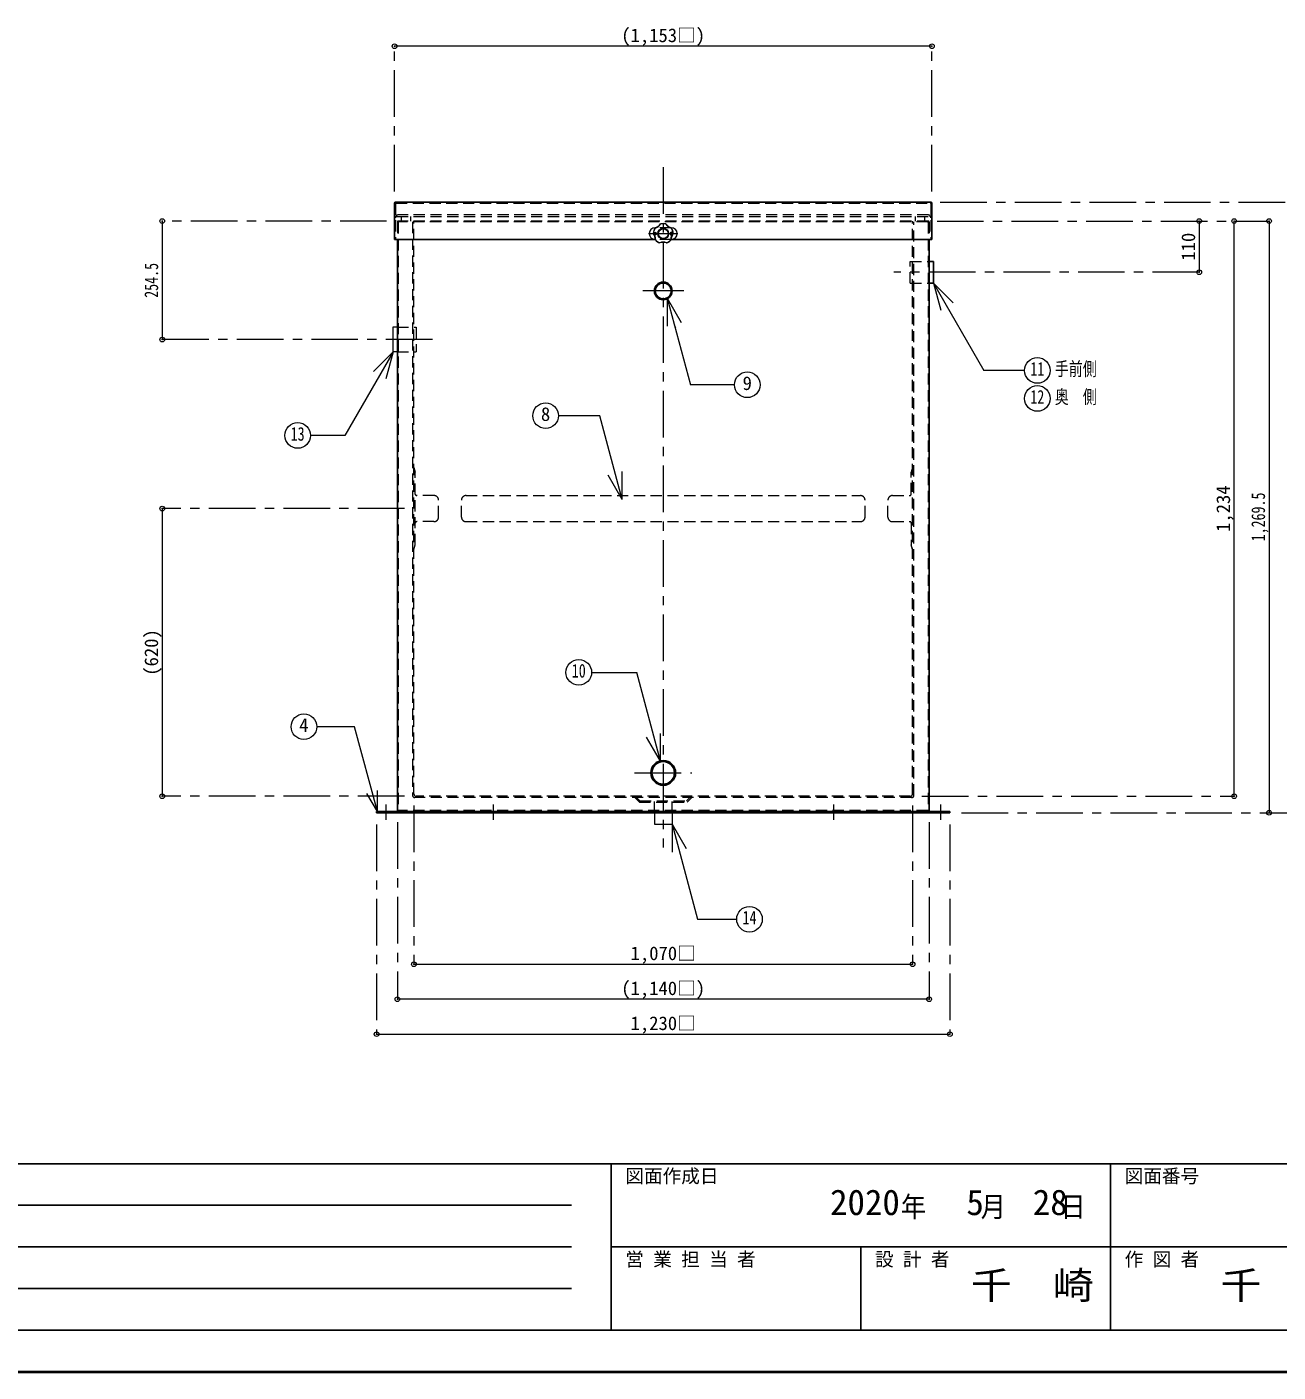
# Model space of a CAD drawing. Units: millimetres at full size, sheet at 1:20; some dimension numbers follow another scale. Extents: x -4246 to 3854, y -2716 to 2904.
# Drawn here: x -1561 to 1124, y -2716 to 170 of the extents above; entities that cross this region are included whole.
import ezdxf
from ezdxf.enums import TextEntityAlignment as Align

# ---------------------------------------------------------------- set-up
doc = ezdxf.new("R2010")
doc.units = ezdxf.units.MM
doc.header["$LTSCALE"] = 20
doc.header["$PDMODE"] = 32
doc.header["$PDSIZE"] = 10
doc.linetypes.add('CHAIN1', pattern=[8, 5, -1, 1, -1])
doc.linetypes.add('DASHED1', pattern=[1.8, 1.2, -0.6])
doc.layers.add('0-0', color=7, linetype='Continuous', lineweight=9)
doc.styles.add('ＭＳ ゴシック', font='')
doc.styles.get('ＭＳ ゴシック').set_extended_font_data('MS Gothic')

msp = doc.modelspace()

# ---------------------------------------------------------------- linework, layer by layer
at = {"layer": '0-0', "color": 4}
for p, q in [((380.9, 128.33), (-772.1, 128.33)), ((-1270.6, -246.67), (-1270.6, -501.17)), ((954.4, -246.67), (954.4, -356.67)), ((1029.4, -1480.67), (1029.4, -246.67)), ((1104.4, -246.67), (1104.4, -1516.17)), ((-1270.6, -863.67), (-1270.6, -1480.67)), ((-730.6, -1841.17), (339.4, -1841.17)), ((374.9, -1916.17), (-766.1, -1916.17)), ((-810.6, -1991.17), (419.4, -1991.17))]:
    msp.add_line(p, q, dxfattribs=at)
at = {"layer": '0-0', "color": 4, "linetype": 'CHAIN1'}
for p, q in [((-772.1, -183.17), (-772.1, 128.33)), ((380.9, -183.17), (380.9, 128.33)), ((-195.6, -131.17), (-195.6, -1590.67)), ((398.9, -206.17), (1179.4, -206.17)), ((-789.1, -246.67), (-1270.6, -246.67)), ((391.9, -246.67), (1104.4, -246.67)), ((-227.1, -273.67), (-164.1, -273.67)), ((954.4, -356.67), (299.4, -356.67)), ((-151.6, -396.67), (-239.6, -396.67)), ((-690.6, -501.17), (-1270.6, -501.17)), ((-750.6, -863.67), (-1270.6, -863.67)), ((-257.1, -1430.67), (-134.1, -1430.67)), ((-750.6, -1480.67), (-1270.6, -1480.67)), ((-790.6, -1498.17), (-790.6, -1531.17)), ((-730.6, -1500.67), (-730.6, -1841.17)), ((-560.6, -1498.17), (-560.6, -1531.17)), ((169.4, -1498.17), (169.4, -1531.17)), ((339.4, -1500.67), (339.4, -1841.17)), ((359.4, -1480.67), (1029.4, -1480.67)), ((399.4, -1498.17), (399.4, -1531.17)), ((444.4, -1516.17), (1179.4, -1516.17)), ((-810.6, -1541.17), (-810.6, -1991.17)), ((-766.1, -1536.67), (-766.1, -1916.17)), ((374.9, -1536.67), (374.9, -1916.17)), ((419.4, -1541.17), (419.4, -1991.17))]:
    msp.add_line(p, q, dxfattribs=at)
at = {"layer": '0-0', "color": 5, "lineweight": 25}
for p, q in [((-770.1, -206.17), (378.9, -206.17)), ((380.9, -208.17), (380.9, -286.17)), ((-766.1, -286.17), (-766.1, -1511.17)), ((-178.71, -286.17), (380.9, -286.17)), ((374.9, -1511.17), (374.9, -286.17)), ((374.9, -333.17), (384.4, -333.17)), ((384.4, -333.17), (384.4, -380.17)), ((374.9, -380.17), (384.4, -380.17)), ((-810.6, -1513.17), (-810.6, -1516.17)), ((419.4, -1513.17), (-810.6, -1513.17)), ((419.4, -1516.17), (-810.6, -1516.17)), ((419.4, -1513.17), (419.4, -1516.17))]:
    msp.add_line(p, q, dxfattribs=at)
at = {"layer": '0-0', "linetype": 'DASHED1', "lineweight": 18}
for p, q in [((-770.1, -209.17), (-770.1, -286.17)), ((-769.1, -208.17), (377.9, -208.17)), ((378.9, -209.17), (378.9, -286.17)), ((-767.1, -236.67), (375.9, -236.67)), ((-766.1, -248.67), (-766.1, -286.17)), ((372.9, -233.67), (-764.1, -233.67)), ((372.9, -246.67), (-764.1, -246.67)), ((-764.1, -249.67), (-764.1, -1510.17)), ((371.9, -248.67), (-763.1, -248.67)), ((-757.1, -246.67), (-757.1, -236.67)), ((-733.6, -248.67), (-733.6, -1478.67)), ((-730.6, -1475.67), (-730.6, -246.67)), ((339.4, -1475.67), (339.4, -246.67)), ((342.4, -1478.67), (342.4, -248.67)), ((365.9, -246.67), (365.9, -236.67)), ((372.9, -249.67), (372.9, -1510.17)), ((374.9, -248.67), (374.9, -286.17)), ((-178.71, -286.17), (-212.49, -286.17)), ((334.4, -333.17), (374.9, -333.17)), ((334.4, -380.17), (334.4, -333.17)), ((334.4, -380.17), (374.9, -380.17)), ((-618.6, -835.67), (227.4, -835.67)), ((-628.6, -881.67), (-628.6, -845.67)), ((237.4, -881.67), (237.4, -845.67)), ((-618.6, -891.67), (227.4, -891.67)), ((337.4, -1483.67), (-728.6, -1483.67)), ((334.4, -1480.67), (-725.6, -1480.67)), ((371.9, -1511.17), (-763.35, -1511.17)), ((-746.1, -1511.17), (-746.1, -1513.17)), ((-567.6, -1513.17), (-567.6, -1516.17)), ((-553.6, -1513.17), (-553.6, -1516.17)), ((162.4, -1513.17), (162.4, -1516.17)), ((176.4, -1513.17), (176.4, -1516.17)), ((354.9, -1511.17), (354.9, -1513.17))]:
    msp.add_line(p, q, dxfattribs=at)
at = {"layer": '0-0', "color": 4, "linetype": 'DASHED1'}
for p, q in [((-737.1, -246.67), (-737.1, -236.67)), ((345.9, -246.67), (345.9, -236.67)), ((-215.6, -271.92), (-213.1, -270.67)), ((-215.6, -271.92), (-215.6, -275.42)), ((-213.1, -276.67), (-215.6, -275.42)), ((-213.1, -270.67), (-210.6, -271.92)), ((-210.6, -275.42), (-213.1, -276.67)), ((-179.17, -261.17), (-212.04, -261.17)), ((-210.6, -271.92), (-210.6, -275.42)), ((-178.1, -270.67), (-180.6, -271.92)), ((-180.6, -271.92), (-180.6, -275.42)), ((-180.6, -275.42), (-178.1, -276.67)), ((-175.6, -271.92), (-178.1, -270.67)), ((-178.1, -276.67), (-175.6, -275.42)), ((-175.6, -271.92), (-175.6, -275.42)), ((-766.1, -474.67), (-725.6, -474.67)), ((-725.6, -474.67), (-725.6, -527.67)), ((-172.48, -469.55), (-169.42, -474.85)), ((-766.1, -527.67), (-725.6, -527.67)), ((-730.6, -775.67), (-727.6, -785.67)), ((339.4, -775.67), (336.4, -785.67)), ((-727.6, -941.67), (-727.6, -785.67)), ((336.4, -832.67), (336.4, -785.67)), ((-687.6, -835.67), (-724.6, -835.67)), ((296.4, -835.67), (333.4, -835.67)), ((-677.6, -881.67), (-677.6, -845.67)), ((286.4, -881.67), (286.4, -845.67)), ((-687.6, -891.67), (-724.6, -891.67)), ((296.4, -891.67), (333.4, -891.67)), ((336.4, -894.67), (336.4, -941.67)), ((-730.6, -951.67), (-727.6, -941.67)), ((339.4, -951.67), (336.4, -941.67)), ((-255.6, -1480.67), (-245.6, -1490.67)), ((-245.6, -1490.67), (-145.6, -1490.67)), ((-214.6, -1516.17), (-214.6, -1490.67)), ((-176.6, -1516.17), (-176.6, -1490.67)), ((-135.6, -1480.67), (-145.6, -1490.67)), ((-134.36, -1483.67), (-144.36, -1493.67)), ((-797.6, -1513.17), (-797.6, -1516.17)), ((-783.6, -1513.17), (-783.6, -1516.17)), ((392.4, -1513.17), (392.4, -1516.17)), ((406.4, -1513.17), (406.4, -1516.17))]:
    msp.add_line(p, q, dxfattribs=at)
at = {"layer": '0-0', "lineweight": 18}
for p, q in [((-213.1, -261.17), (-212.04, -261.17)), ((-179.17, -261.17), (-178.1, -261.17)), ((384.19, -379.97), (426.62, -422.39)), ((384.19, -379.97), (399.72, -437.92)), ((384.19, -379.97), (492.36, -567.32)), ((-187.03, -412.35), (-157.03, -464.31)), ((-187.03, -412.35), (-187.03, -472.35)), ((-187.03, -412.35), (-137.27, -598.06)), ((-775.6, -474.67), (-775.6, -527.67)), ((-766.1, -474.67), (-775.6, -474.67)), ((-775.03, -527.08), (-878.74, -706.71)), ((-775.03, -527.08), (-817.46, -569.5)), ((-775.03, -527.08), (-790.56, -585.03)), ((-766.1, -527.67), (-775.6, -527.67)), ((579.62, -567.32), (492.36, -567.32)), ((-42.75, -598.06), (-137.27, -598.06)), ((-331.77, -664.34), (-420.53, -664.34)), ((-283.6, -844.13), (-331.77, -664.34)), ((-878.74, -706.71), (-952.45, -706.71)), ((-283.6, -844.13), (-313.6, -792.17)), ((-283.6, -844.13), (-283.6, -784.13)), ((-349.28, -1214.96), (-252.53, -1214.96)), ((-201.38, -1405.85), (-252.53, -1214.96)), ((-201.38, -1405.85), (-231.38, -1353.89)), ((-201.38, -1405.85), (-201.38, -1345.85)), ((-808.91, -1513.67), (-808.91, -1468.67)), ((-808.91, -1513.67), (-831.41, -1474.7)), ((-214.6, -1516.17), (-214.6, -1540.67)), ((-176.6, -1516.17), (-176.6, -1540.67)), ((-214.6, -1540.67), (-176.6, -1540.67)), ((-176.67, -1540.58), (-146.67, -1592.54)), ((-176.67, -1540.58), (-176.67, -1600.58))]:
    msp.add_line(p, q, dxfattribs=at)
at = {"layer": '0-0', "color": 6, "lineweight": 25}
for p, q in [((-4155.6, -2269.03), (3764.4, -2269.03)), ((-307.03, -2626.17), (-307.03, -2269.03)), ((764.4, -2269.03), (764.4, -2626.17)), ((-2249.89, -2358.32), (-392.75, -2358.32)), ((-392.75, -2447.6), (-2249.89, -2447.6)), ((3764.4, -2447.6), (-307.03, -2447.6)), ((228.68, -2626.17), (228.68, -2447.6)), ((-392.75, -2536.89), (-2249.89, -2536.89)), ((3764.4, -2626.17), (-4155.6, -2626.17))]:
    msp.add_line(p, q, dxfattribs=at)
at = {"layer": '0-0', "color": 1, "lineweight": 40}
msp.add_line((3854.4, -2716.17), (-4245.6, -2716.17), dxfattribs=at)
at = {"layer": '0-0', "color": 5, "lineweight": 25}
msp.add_lwpolyline([(-772.1, -208.17), (-772.1, -286.17), (-212.49, -286.17)], dxfattribs=at)
at = {"layer": '0-0', "lineweight": 18}
for points in [[(-808.91, -1513.67), (-857.72, -1331.51), (-939.13, -1331.51)], [(-176.67, -1540.58), (-122, -1744.63), (-38.02, -1744.63)]]:
    msp.add_lwpolyline(points, dxfattribs=at)
at = {"layer": '0-0', "color": 4, "linetype": 'DASHED1'}
msp.add_lwpolyline([(-256.85, -1483.67), (-246.85, -1493.67), (-144.36, -1493.67)], dxfattribs=at)
for centre in [(-213.1, -273.67), (-178.1, -273.67)]:
    msp.add_circle(centre, 1.5, dxfattribs=at)
at = {"layer": '0-0', "color": 4}
msp.add_circle((-195.6, -273.67), 11.5, dxfattribs=at)
at = {"layer": '0-0', "lineweight": 18}
for centre, radius in [((-195.6, -273.67), 10.5), ((607.12, -567.32), 27.5), ((-15.25, -598.06), 27.5), ((607.12, -627.32), 27.5), ((-448.03, -664.34), 27.5), ((-979.95, -706.71), 27.5), ((-376.78, -1214.96), 27.5), ((-966.63, -1331.51), 27.5), ((-10.52, -1744.63), 27.5)]:
    msp.add_circle(centre, radius, dxfattribs=at)
at = {"layer": '0-0', "color": 5, "lineweight": 25}
for centre, radius in [((-195.6, -396.67), 19), ((-195.6, -396.67), 17), ((-195.6, -1430.67), 26.5), ((-195.6, -1430.67), 24.3)]:
    msp.add_circle(centre, radius, dxfattribs=at)
for centre, start, end in [((-770.1, -208.17), 90, 180), ((378.9, -208.17), 0, 90), ((-764.1, -1511.17), 180, 270), ((372.9, -1511.17), 270, 0)]:
    msp.add_arc(centre, 2, start, end, dxfattribs=at)
at = {"layer": '0-0', "linetype": 'DASHED1', "lineweight": 18}
for centre, radius, start, end in [((-769.1, -209.17), 1, 90, 180), ((377.9, -209.17), 1, 0, 90), ((-764.1, -239.67), 6, 90, 180), ((-767.1, -239.67), 3, 90, 180), ((-764.1, -248.67), 2, 90, 180), ((-763.1, -249.67), 1, 90, 180), ((371.9, -249.67), 1, 0, 90), ((372.9, -239.67), 6, 0, 90), ((372.9, -248.67), 2, 0, 90), ((375.9, -239.67), 3, 0, 90), ((-618.6, -845.67), 10, 90, 180), ((227.4, -845.67), 10, 0, 90), ((-618.6, -881.67), 10, 180, 270), ((227.4, -881.67), 10, 270, 0), ((-728.6, -1478.67), 5, 180, 270), ((-725.6, -1475.67), 5, 180, 270), ((334.4, -1475.67), 5, 270, 0), ((337.4, -1478.67), 5, 270, 0), ((-763.1, -1510.17), 1, 180, 270), ((371.9, -1510.17), 1, 270, 0)]:
    msp.add_arc(centre, radius, start, end, dxfattribs=at)
at = {"layer": '0-0', "lineweight": 18}
for centre, radius, start, end in [((-224.44, -233.98), 29.89, 291.41115, 320.58885), ((-217.35, -243.73), 18.83, 283.0119, 328.9881), ((-195.6, -273.67), 21.5, 74.5, 105.5), ((-195.6, -273.67), 21, 74.5, 105.5), ((-173.85, -243.73), 18.83, 211.0119, 256.9881), ((-166.76, -233.98), 29.89, 219.41115, 248.58885), ((-213.1, -273.67), 12.5, 90, 270), ((-195.6, -273.67), 21.5, 146.5, 177.5), ((-242.27, -288.84), 29.89, 3.41115, 32.58885), ((-230.8, -285.11), 18.83, 355.0119, 40.9881), ((-195.6, -273.67), 21, 146.5, 177.5), ((-195.6, -273.67), 21.5, 218.5, 249.5), ((-195.6, -273.67), 21, 218.5, 249.5), ((-195.6, -273.67), 21, 290.5, 321.5), ((-195.6, -273.67), 21.5, 290.5, 321.5), ((-160.41, -285.11), 18.83, 139.0119, 184.9881), ((-148.94, -288.84), 29.89, 147.41115, 176.58885), ((-178.1, -273.67), 12.5, 270, 90), ((-195.6, -273.67), 21, 2.5, 33.5), ((-195.6, -273.67), 21.5, 2.5, 33.5), ((-195.6, -322.74), 29.89, 75.41115, 104.58885), ((-195.6, -310.68), 18.83, 67.0119, 112.9881)]:
    msp.add_arc(centre, radius, start, end, dxfattribs=at)
at = {"layer": '0-0', "color": 4, "linetype": 'DASHED1'}
for centre, radius, start, end in [((-724.6, -832.67), 3, 180, 270), ((-687.6, -845.67), 10, 0, 90), ((296.4, -845.67), 10, 90, 180), ((333.4, -832.67), 3, 270, 0), ((-724.6, -894.67), 3, 90, 180), ((-687.6, -881.67), 10, 270, 0), ((296.4, -881.67), 10, 180, 270), ((333.4, -894.67), 3, 0, 90)]:
    msp.add_arc(centre, radius, start, end, dxfattribs=at)
at = {"layer": '0-0', "color": 1}
for p in [(-772.1, 128.33), (380.9, 128.33), (-1270.6, -246.67), (954.4, -246.67), (1029.4, -246.67), (1104.4, -246.67), (954.4, -356.67), (-1270.6, -501.17), (-1270.6, -863.67), (-1270.6, -1480.67), (1029.4, -1480.67), (1104.4, -1516.17), (-730.6, -1841.17), (339.4, -1841.17), (-766.1, -1916.17), (374.9, -1916.17), (-810.6, -1991.17), (419.4, -1991.17)]:
    msp.add_point(p, dxfattribs=at)

# ---------------------------------------------------------------- texts
at = {"layer": '0-0', "style": 'ＭＳ ゴシック'}
for s, height, p in [('(1,153□)', 29.33, (-285.6, 128.33)), ('9', 29.33, (-25.25, -618.06)), ('8', 29.33, (-458.03, -684.34)), ('4', 29.33, (-976.63, -1351.51)), ('1,070□', 29.33, (-265.6, -1841.17)), ('(1,140□)', 29.33, (-285.6, -1916.17)), ('1,230□', 29.33, (-265.6, -1991.17)), ('図面作成日', 29.33, (-277.03, -2319.03)), ('図面番号', 29.33, (794.4, -2319.03)), ('2020', 54.99, (162.4, -2395.82)), ('5', 54.99, (454.9, -2395.82)), ('28', 54.99, (597.4, -2395.82)), ('営 業 担 当 者', 29.33, (-277.03, -2497.6)), ('設 計 者', 29.33, (258.68, -2497.6)), ('作 図 者', 29.33, (794.4, -2497.6))]:
    msp.add_text(s, height=height, dxfattribs=at).set_placement(p, align=Align.BOTTOM_LEFT)
for s, p in [('110', (954.4, -331.67)), ('1,234', (1029.4, -913.67)), ('(620)', (-1270.6, -1222.17))]:
    msp.add_text(s, height=29.33, rotation=90, dxfattribs=at).set_placement(p, align=Align.BOTTOM_LEFT)
at = {"layer": '0-0', "style": 'ＭＳ ゴシック', "width": 0.75}
for s, p in [('254.5', (-1270.6, -411.42)), ('1,269.5', (1104.4, -933.92))]:
    msp.add_text(s, height=29.33, rotation=90, dxfattribs=at).set_placement(p, align=Align.BOTTOM_LEFT)
at = {"layer": '0-0', "style": 'ＭＳ ゴシック'}
for s, height, width, p in [('手前側', 29.33, 0.75, (644.62, -587.32)), ('11', 29.33, 0.75, (592.12, -587.32)), ('奥\u3000側', 29.33, 0.75, (644.62, -647.32)), ('12', 29.33, 0.75, (592.12, -647.32)), ('13', 29.33, 0.75, (-994.95, -726.71)), ('10', 29.33, 0.75, (-391.78, -1234.96)), ('14', 29.33, 0.75, (-25.52, -1764.63)), ('千\u3000崎', 58.65, 1.1, (464.4, -2576.89)), ('千\u3000崎', 58.65, 1.1, (1000.11, -2576.89))]:
    msp.add_text(s, height=height, dxfattribs=dict(at, width=width)).set_placement(p, align=Align.BOTTOM_LEFT)
at = {"layer": '0-0', "insert": (314.4, -2388.32), "char_height": 43.99, "attachment_point": 7, "style": 'ＭＳ ゴシック'}
msp.add_mtext('\\T1.27;\\W0.9;年\\~\\~\\~月\\~\\~\\~日', dxfattribs=at)

doc.saveas('drawing.dxf')
